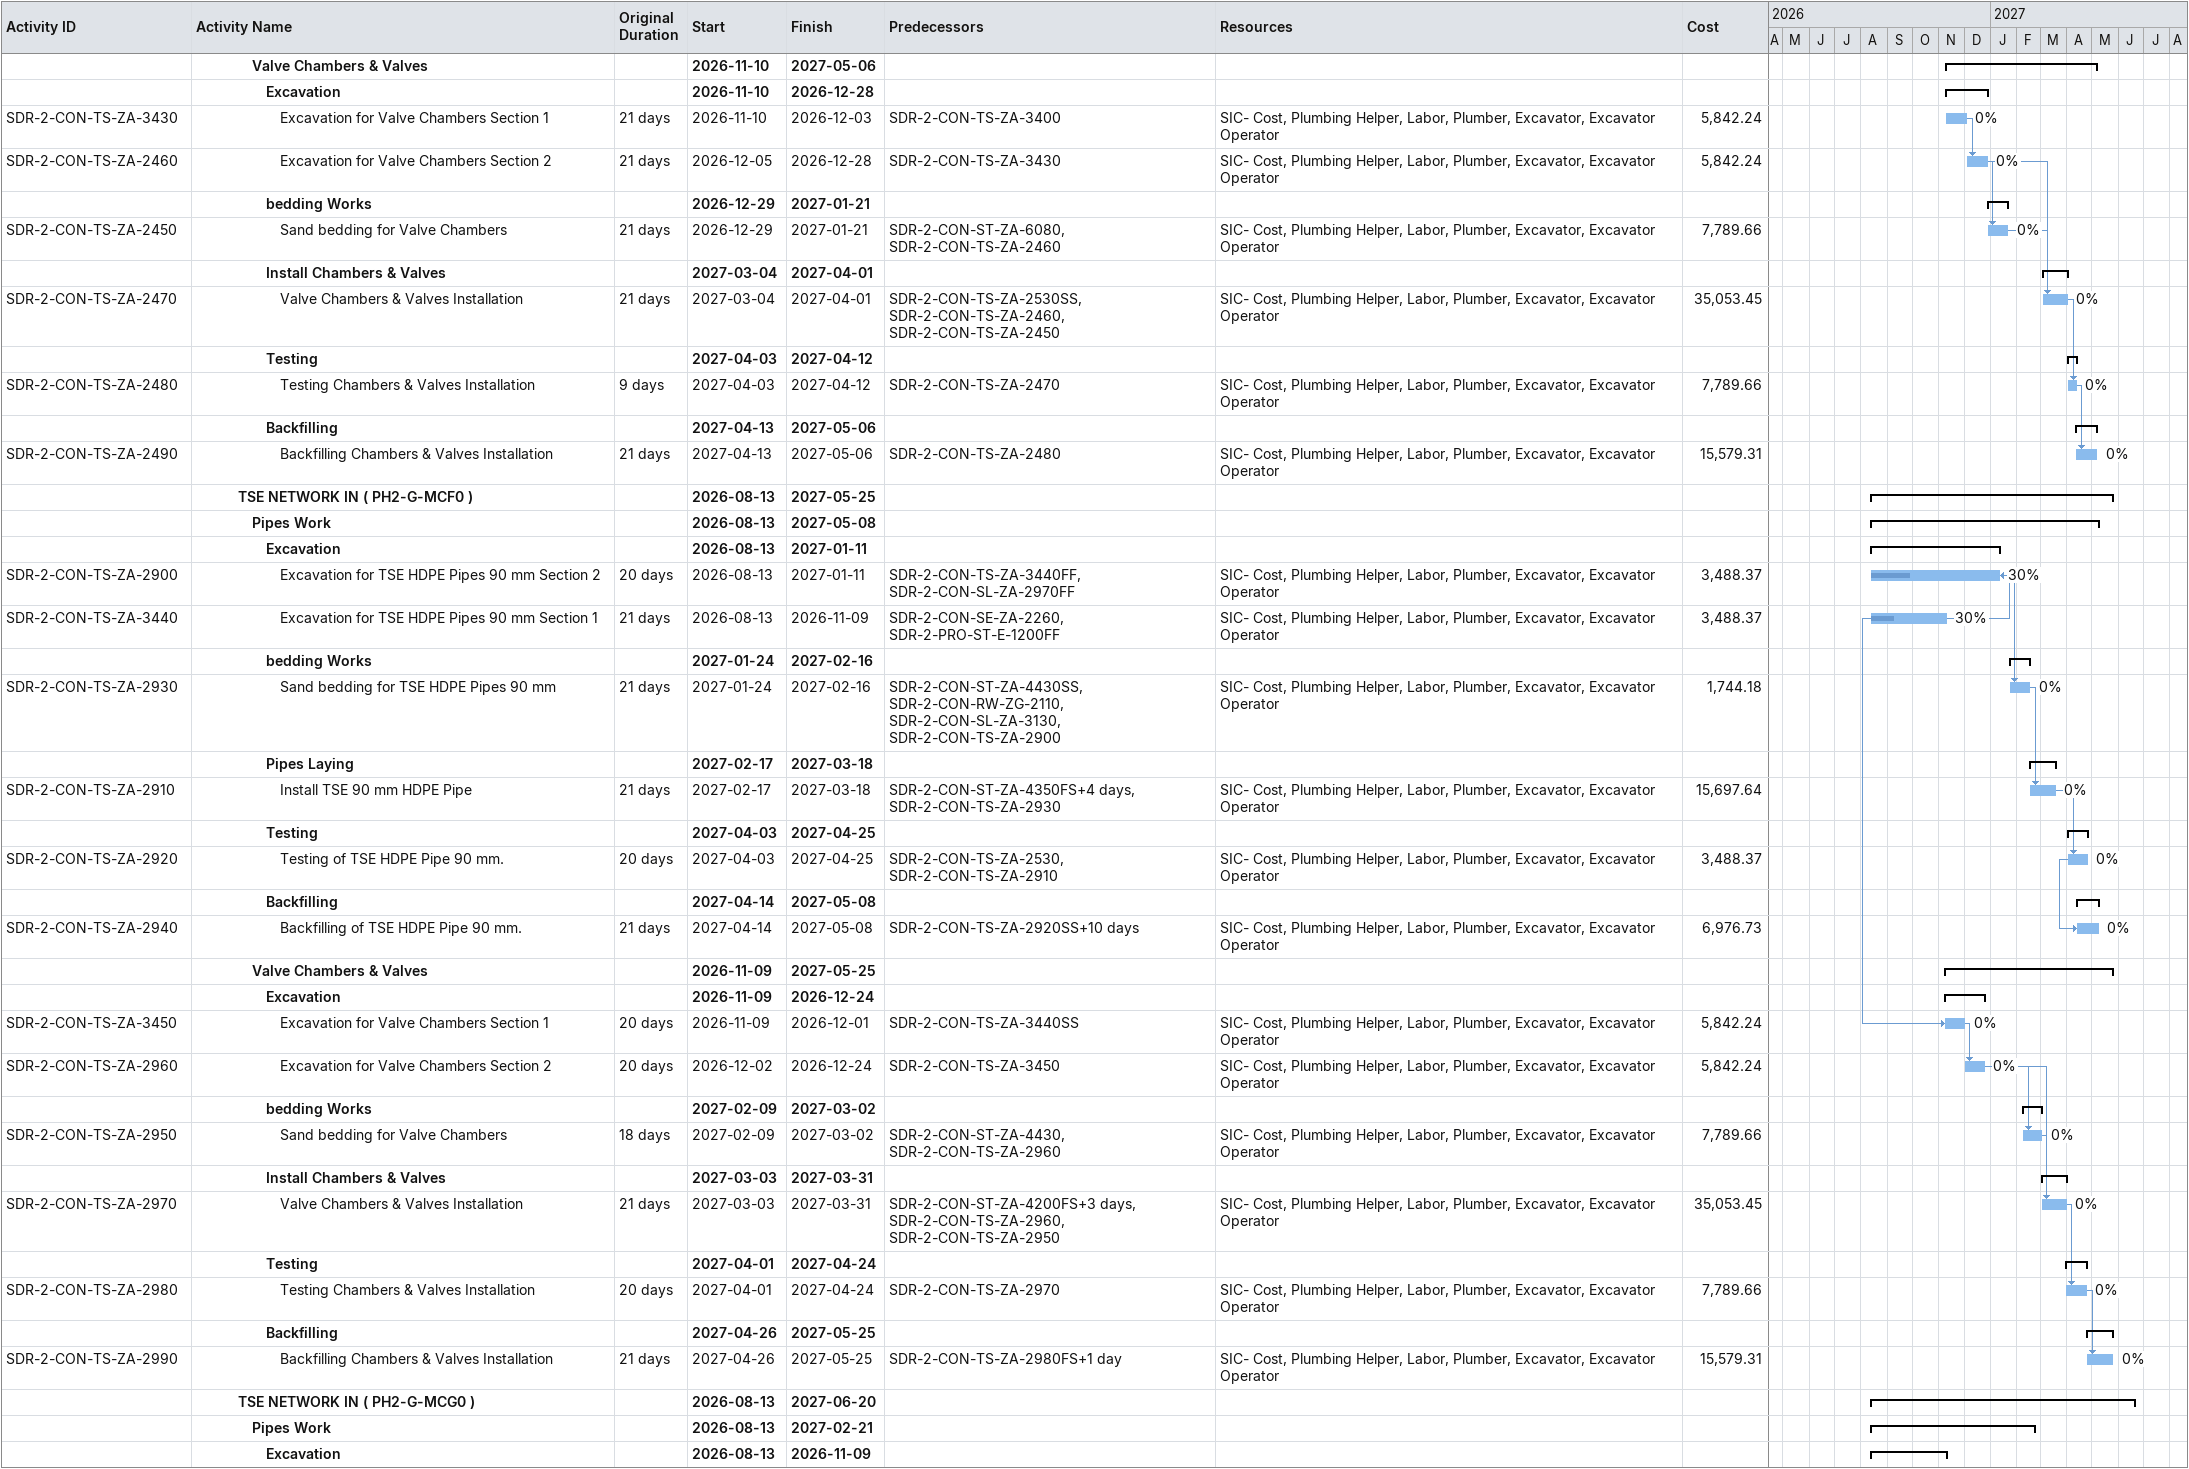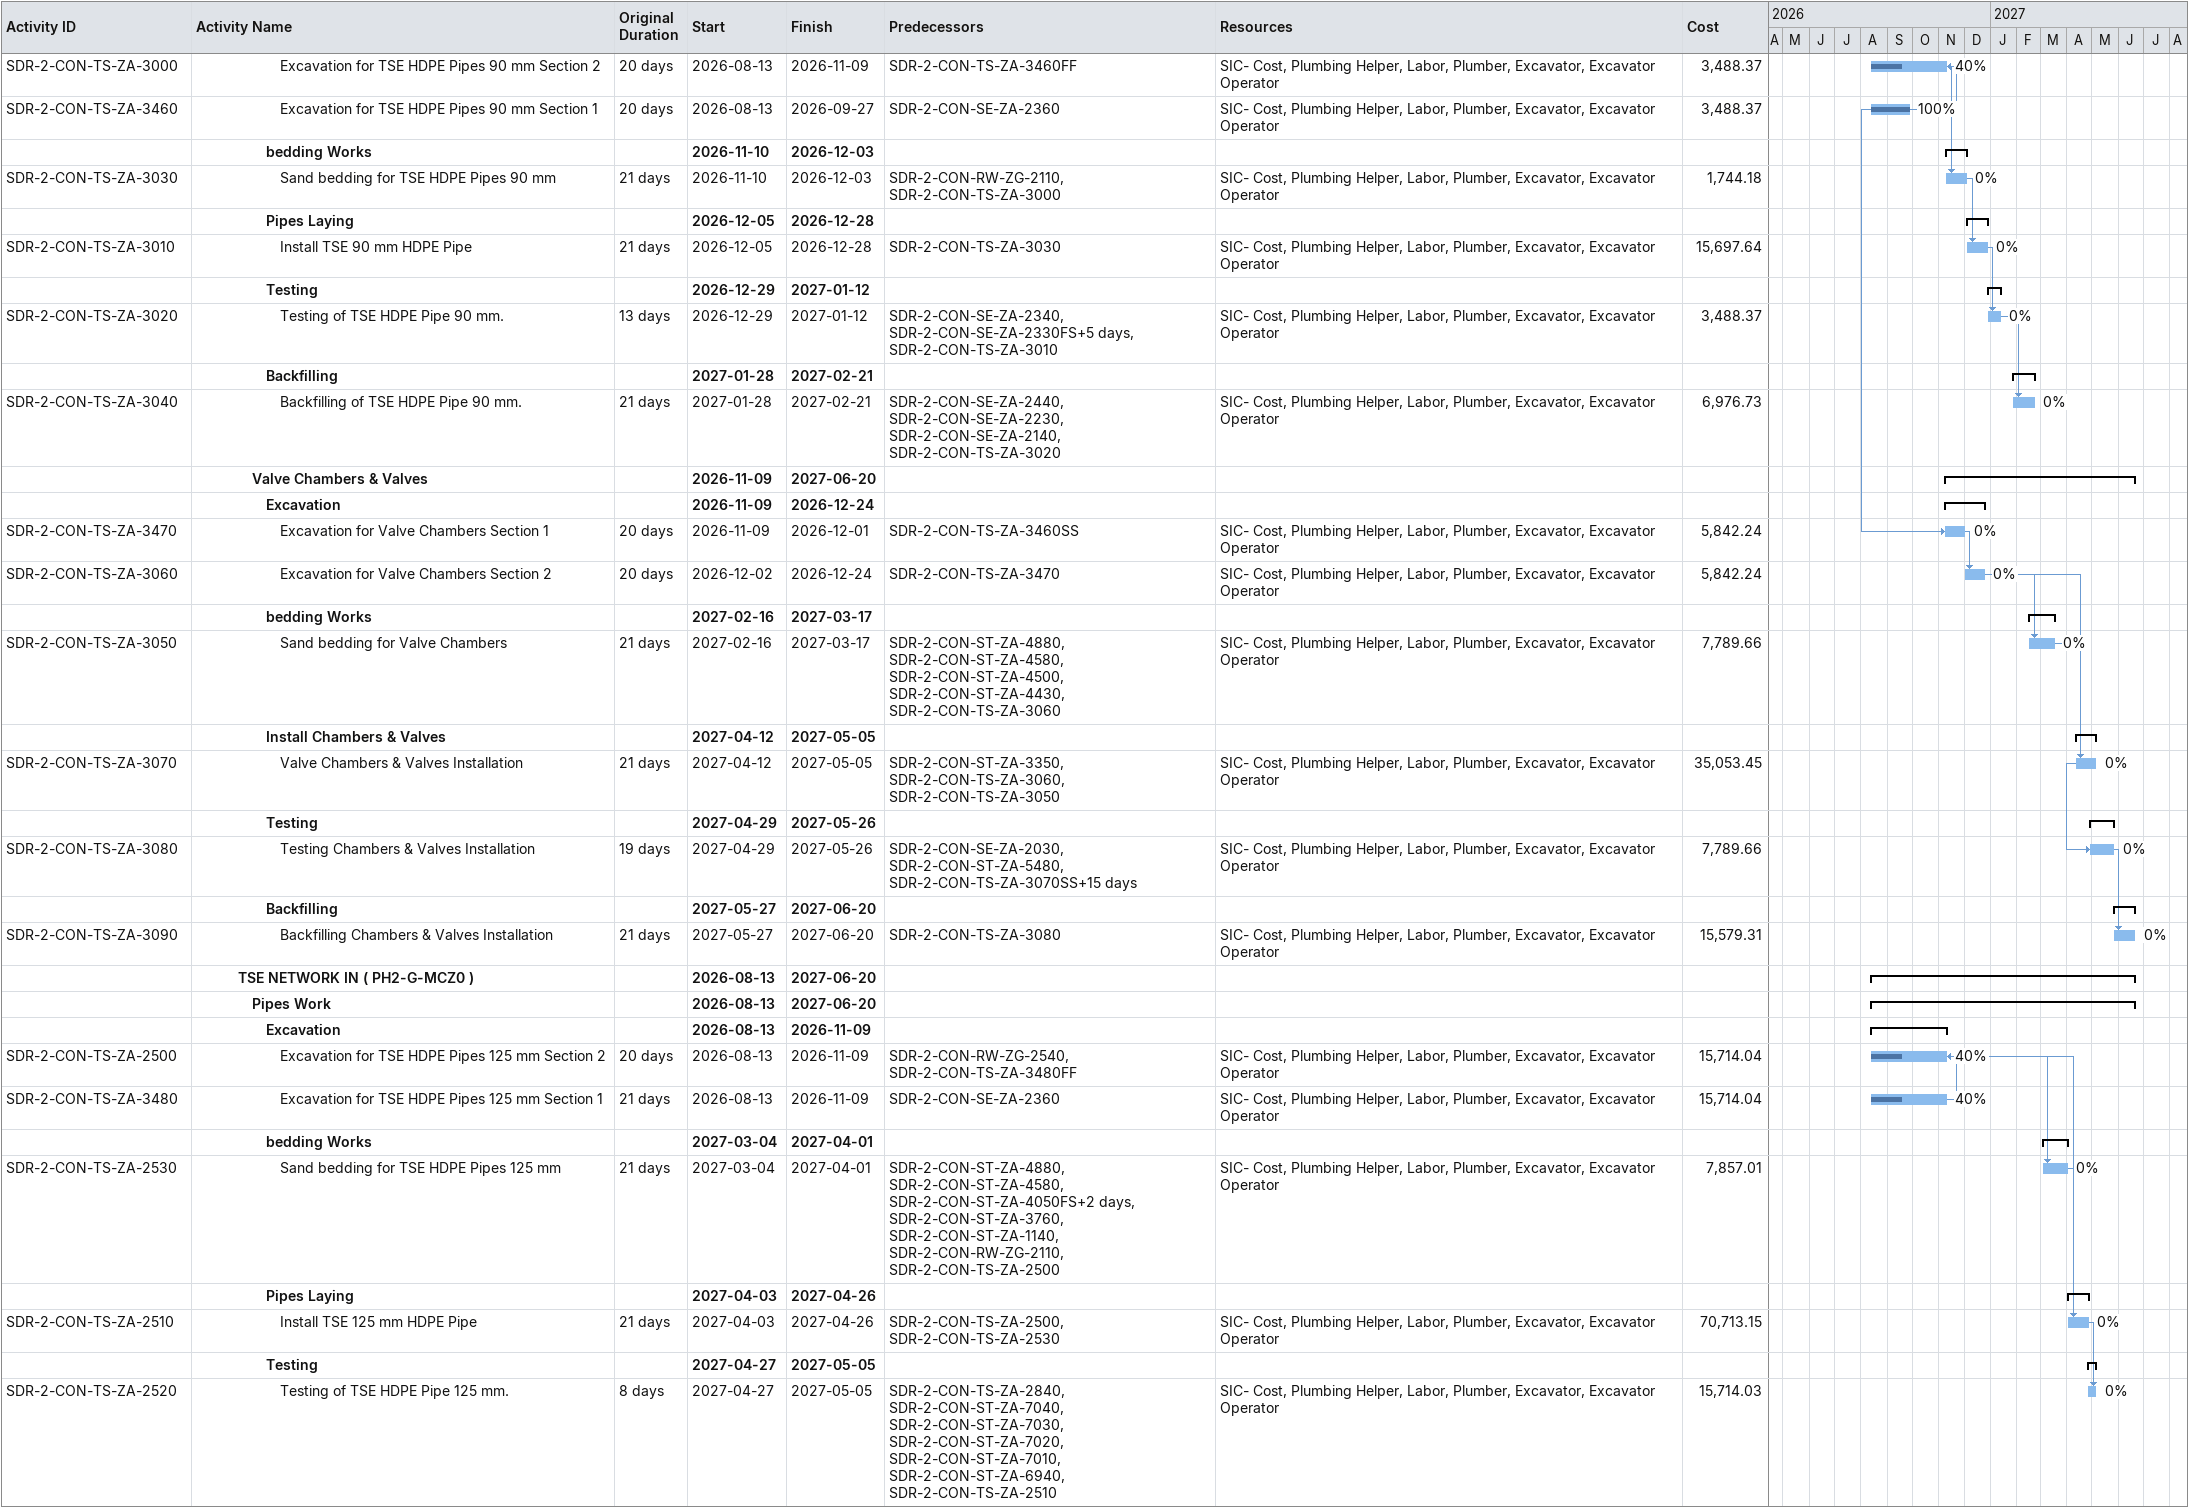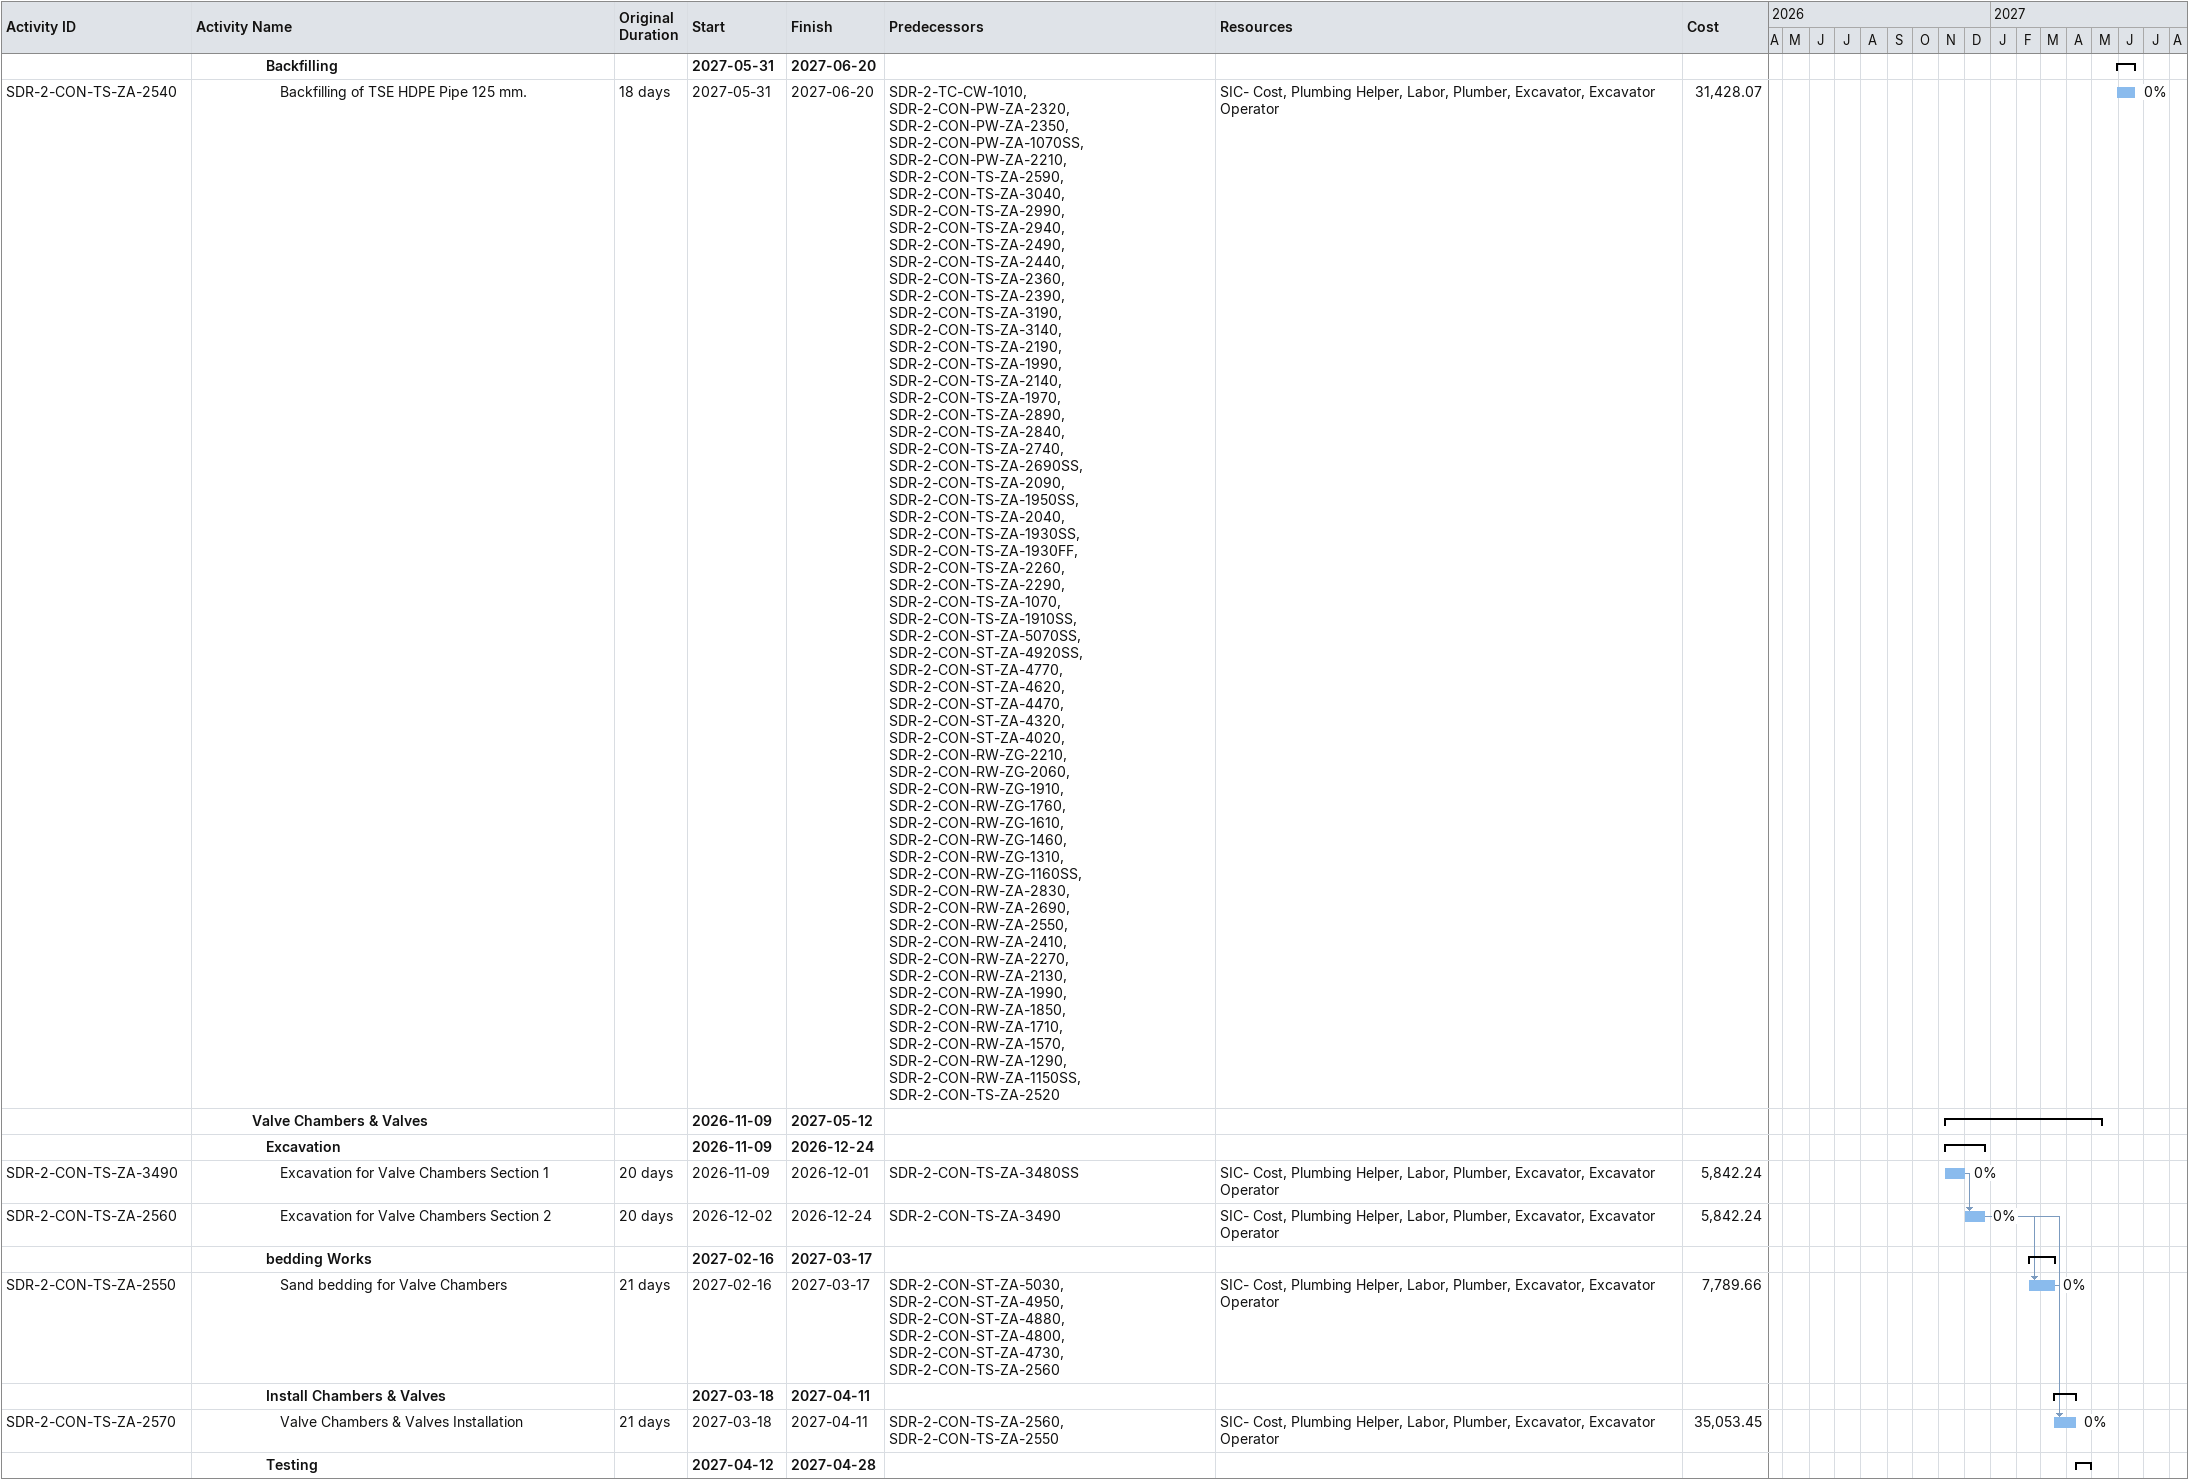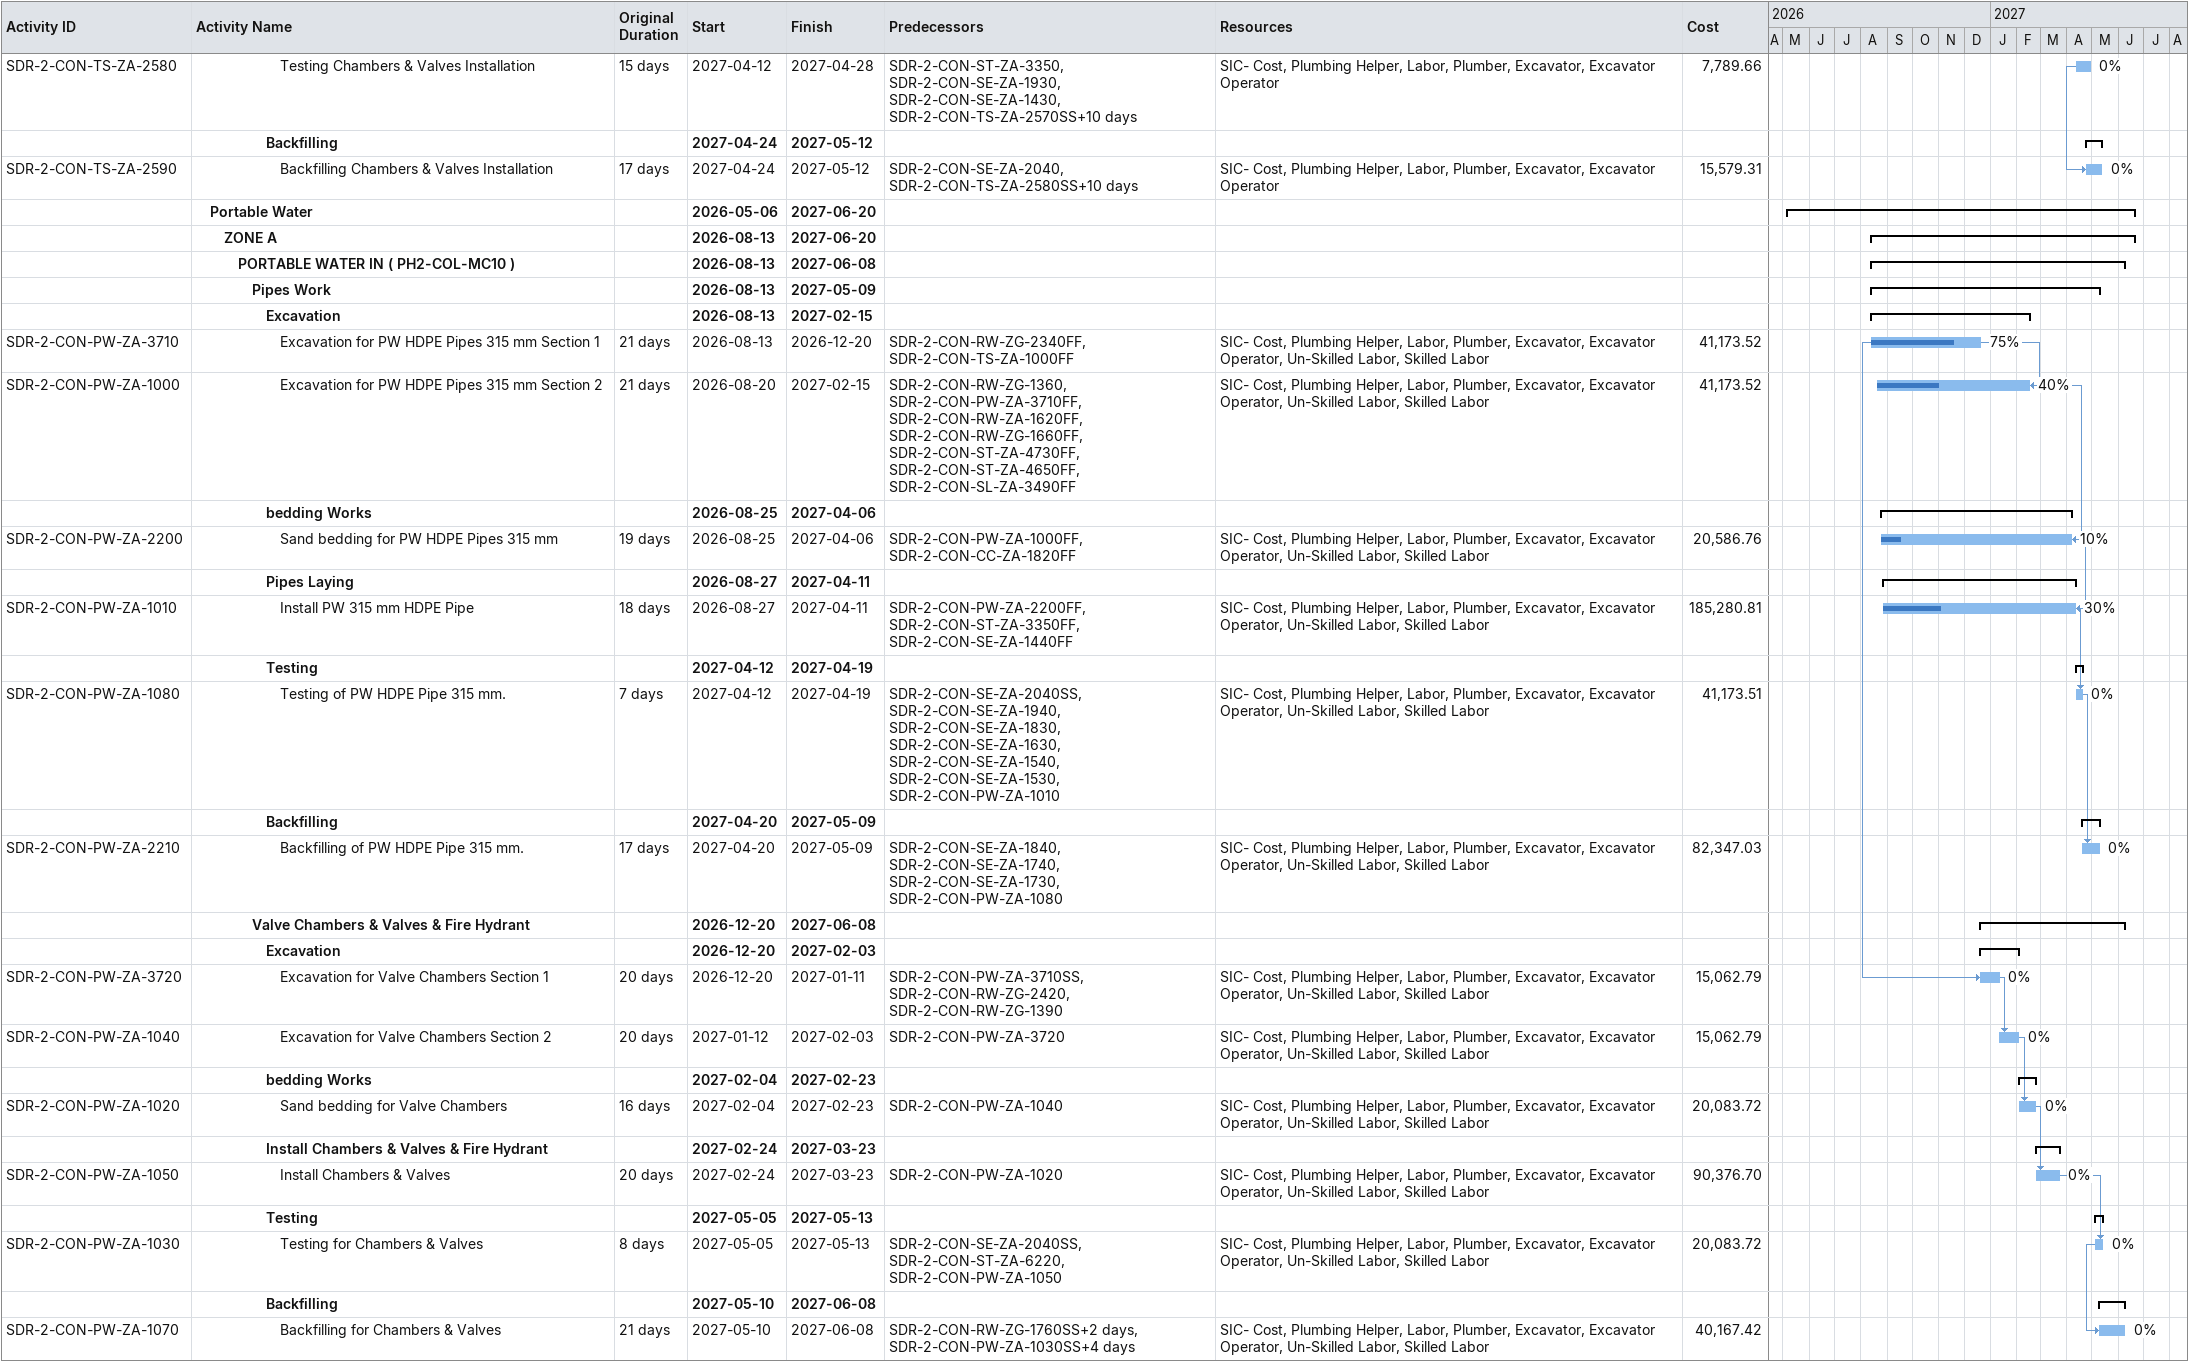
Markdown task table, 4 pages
| ID | Level | Task | Original duration | Start | Finish | Predecessors | Resources | % complete | Cost |
|---|---|---|---|---|---|---|---|---|---|
|  | 5 | **Valve Chambers & Valves** |  | 2026-11-10 | 2027-05-06 |  |  |  |  |
|  | 6 | **Excavation** |  | 2026-11-10 | 2026-12-28 |  |  |  |  |
| SDR-2-CON-TS-ZA-3430 | 7 | Excavation for Valve Chambers Section 1 | 21d | 2026-11-10 | 2026-12-03 | SDR-2-CON-TS-ZA-3400 | SIC- Cost, Plumbing Helper, Labor, Plumber, Excavator, Excavator Operator | 0 | 5842.24 |
| SDR-2-CON-TS-ZA-2460 | 7 | Excavation for Valve Chambers Section 2 | 21d | 2026-12-05 | 2026-12-28 | SDR-2-CON-TS-ZA-3430 | SIC- Cost, Plumbing Helper, Labor, Plumber, Excavator, Excavator Operator | 0 | 5842.24 |
|  | 6 | **bedding Works** |  | 2026-12-29 | 2027-01-21 |  |  |  |  |
| SDR-2-CON-TS-ZA-2450 | 7 | Sand bedding for Valve Chambers | 21d | 2026-12-29 | 2027-01-21 | SDR-2-CON-ST-ZA-6080, SDR-2-CON-TS-ZA-2460 | SIC- Cost, Plumbing Helper, Labor, Plumber, Excavator, Excavator Operator | 0 | 7789.66 |
|  | 6 | **Install Chambers & Valves** |  | 2027-03-04 | 2027-04-01 |  |  |  |  |
| SDR-2-CON-TS-ZA-2470 | 7 | Valve Chambers & Valves Installation | 21d | 2027-03-04 | 2027-04-01 | SDR-2-CON-TS-ZA-2530SS, SDR-2-CON-TS-ZA-2460, SDR-2-CON-TS-ZA-2450 | SIC- Cost, Plumbing Helper, Labor, Plumber, Excavator, Excavator Operator | 0 | 35053.45 |
|  | 6 | **Testing** |  | 2027-04-03 | 2027-04-12 |  |  |  |  |
| SDR-2-CON-TS-ZA-2480 | 7 | Testing Chambers & Valves Installation | 9d | 2027-04-03 | 2027-04-12 | SDR-2-CON-TS-ZA-2470 | SIC- Cost, Plumbing Helper, Labor, Plumber, Excavator, Excavator Operator | 0 | 7789.66 |
|  | 6 | **Backfilling** |  | 2027-04-13 | 2027-05-06 |  |  |  |  |
| SDR-2-CON-TS-ZA-2490 | 7 | Backfilling Chambers & Valves Installation | 21d | 2027-04-13 | 2027-05-06 | SDR-2-CON-TS-ZA-2480 | SIC- Cost, Plumbing Helper, Labor, Plumber, Excavator, Excavator Operator | 0 | 15579.31 |
|  | 4 | **TSE NETWORK IN ( PH2-G-MCF0 )** |  | 2026-08-13 | 2027-05-25 |  |  |  |  |
|  | 5 | **Pipes Work** |  | 2026-08-13 | 2027-05-08 |  |  |  |  |
|  | 6 | **Excavation** |  | 2026-08-13 | 2027-01-11 |  |  |  |  |
| SDR-2-CON-TS-ZA-2900 | 7 | Excavation for TSE HDPE Pipes 90 mm Section 2 | 20d | 2026-08-13 | 2027-01-11 | SDR-2-CON-TS-ZA-3440FF, SDR-2-CON-SL-ZA-2970FF | SIC- Cost, Plumbing Helper, Labor, Plumber, Excavator, Excavator Operator | 30 | 3488.37 |
| SDR-2-CON-TS-ZA-3440 | 7 | Excavation for TSE HDPE Pipes 90 mm Section 1 | 21d | 2026-08-13 | 2026-11-09 | SDR-2-CON-SE-ZA-2260, SDR-2-PRO-ST-E-1200FF | SIC- Cost, Plumbing Helper, Labor, Plumber, Excavator, Excavator Operator | 30 | 3488.37 |
|  | 6 | **bedding Works** |  | 2027-01-24 | 2027-02-16 |  |  |  |  |
| SDR-2-CON-TS-ZA-2930 | 7 | Sand bedding for TSE HDPE Pipes 90 mm | 21d | 2027-01-24 | 2027-02-16 | SDR-2-CON-ST-ZA-4430SS, SDR-2-CON-RW-ZG-2110, SDR-2-CON-SL-ZA-3130, SDR-2-CON-TS-ZA-2900 | SIC- Cost, Plumbing Helper, Labor, Plumber, Excavator, Excavator Operator | 0 | 1744.18 |
|  | 6 | **Pipes Laying** |  | 2027-02-17 | 2027-03-18 |  |  |  |  |
| SDR-2-CON-TS-ZA-2910 | 7 | Install TSE 90 mm HDPE Pipe | 21d | 2027-02-17 | 2027-03-18 | SDR-2-CON-ST-ZA-4350FS+4d, SDR-2-CON-TS-ZA-2930 | SIC- Cost, Plumbing Helper, Labor, Plumber, Excavator, Excavator Operator | 0 | 15697.64 |
|  | 6 | **Testing** |  | 2027-04-03 | 2027-04-25 |  |  |  |  |
| SDR-2-CON-TS-ZA-2920 | 7 | Testing of TSE HDPE Pipe 90 mm. | 20d | 2027-04-03 | 2027-04-25 | SDR-2-CON-TS-ZA-2530, SDR-2-CON-TS-ZA-2910 | SIC- Cost, Plumbing Helper, Labor, Plumber, Excavator, Excavator Operator | 0 | 3488.37 |
|  | 6 | **Backfilling** |  | 2027-04-14 | 2027-05-08 |  |  |  |  |
| SDR-2-CON-TS-ZA-2940 | 7 | Backfilling of TSE HDPE Pipe 90 mm. | 21d | 2027-04-14 | 2027-05-08 | SDR-2-CON-TS-ZA-2920SS+10d | SIC- Cost, Plumbing Helper, Labor, Plumber, Excavator, Excavator Operator | 0 | 6976.73 |
|  | 5 | **Valve Chambers & Valves** |  | 2026-11-09 | 2027-05-25 |  |  |  |  |
|  | 6 | **Excavation** |  | 2026-11-09 | 2026-12-24 |  |  |  |  |
| SDR-2-CON-TS-ZA-3450 | 7 | Excavation for Valve Chambers Section 1 | 20d | 2026-11-09 | 2026-12-01 | SDR-2-CON-TS-ZA-3440SS | SIC- Cost, Plumbing Helper, Labor, Plumber, Excavator, Excavator Operator | 0 | 5842.24 |
| SDR-2-CON-TS-ZA-2960 | 7 | Excavation for Valve Chambers Section 2 | 20d | 2026-12-02 | 2026-12-24 | SDR-2-CON-TS-ZA-3450 | SIC- Cost, Plumbing Helper, Labor, Plumber, Excavator, Excavator Operator | 0 | 5842.24 |
|  | 6 | **bedding Works** |  | 2027-02-09 | 2027-03-02 |  |  |  |  |
| SDR-2-CON-TS-ZA-2950 | 7 | Sand bedding for Valve Chambers | 18d | 2027-02-09 | 2027-03-02 | SDR-2-CON-ST-ZA-4430, SDR-2-CON-TS-ZA-2960 | SIC- Cost, Plumbing Helper, Labor, Plumber, Excavator, Excavator Operator | 0 | 7789.66 |
|  | 6 | **Install Chambers & Valves** |  | 2027-03-03 | 2027-03-31 |  |  |  |  |
| SDR-2-CON-TS-ZA-2970 | 7 | Valve Chambers & Valves Installation | 21d | 2027-03-03 | 2027-03-31 | SDR-2-CON-ST-ZA-4200FS+3d, SDR-2-CON-TS-ZA-2960, SDR-2-CON-TS-ZA-2950 | SIC- Cost, Plumbing Helper, Labor, Plumber, Excavator, Excavator Operator | 0 | 35053.45 |
|  | 6 | **Testing** |  | 2027-04-01 | 2027-04-24 |  |  |  |  |
| SDR-2-CON-TS-ZA-2980 | 7 | Testing Chambers & Valves Installation | 20d | 2027-04-01 | 2027-04-24 | SDR-2-CON-TS-ZA-2970 | SIC- Cost, Plumbing Helper, Labor, Plumber, Excavator, Excavator Operator | 0 | 7789.66 |
|  | 6 | **Backfilling** |  | 2027-04-26 | 2027-05-25 |  |  |  |  |
| SDR-2-CON-TS-ZA-2990 | 7 | Backfilling Chambers & Valves Installation | 21d | 2027-04-26 | 2027-05-25 | SDR-2-CON-TS-ZA-2980FS+1d | SIC- Cost, Plumbing Helper, Labor, Plumber, Excavator, Excavator Operator | 0 | 15579.31 |
|  | 4 | **TSE NETWORK IN ( PH2-G-MCG0 )** |  | 2026-08-13 | 2027-06-20 |  |  |  |  |
|  | 5 | **Pipes Work** |  | 2026-08-13 | 2027-02-21 |  |  |  |  |
|  | 6 | **Excavation** |  | 2026-08-13 | 2026-11-09 |  |  |  |  |
| SDR-2-CON-TS-ZA-3000 | 7 | Excavation for TSE HDPE Pipes 90 mm Section 2 | 20d | 2026-08-13 | 2026-11-09 | SDR-2-CON-TS-ZA-3460FF | SIC- Cost, Plumbing Helper, Labor, Plumber, Excavator, Excavator Operator | 40 | 3488.37 |
| SDR-2-CON-TS-ZA-3460 | 7 | Excavation for TSE HDPE Pipes 90 mm Section 1 | 20d | 2026-08-13 | 2026-09-27 | SDR-2-CON-SE-ZA-2360 | SIC- Cost, Plumbing Helper, Labor, Plumber, Excavator, Excavator Operator | 100 | 3488.37 |
|  | 6 | **bedding Works** |  | 2026-11-10 | 2026-12-03 |  |  |  |  |
| SDR-2-CON-TS-ZA-3030 | 7 | Sand bedding for TSE HDPE Pipes 90 mm | 21d | 2026-11-10 | 2026-12-03 | SDR-2-CON-RW-ZG-2110, SDR-2-CON-TS-ZA-3000 | SIC- Cost, Plumbing Helper, Labor, Plumber, Excavator, Excavator Operator | 0 | 1744.18 |
|  | 6 | **Pipes Laying** |  | 2026-12-05 | 2026-12-28 |  |  |  |  |
| SDR-2-CON-TS-ZA-3010 | 7 | Install TSE 90 mm HDPE Pipe | 21d | 2026-12-05 | 2026-12-28 | SDR-2-CON-TS-ZA-3030 | SIC- Cost, Plumbing Helper, Labor, Plumber, Excavator, Excavator Operator | 0 | 15697.64 |
|  | 6 | **Testing** |  | 2026-12-29 | 2027-01-12 |  |  |  |  |
| SDR-2-CON-TS-ZA-3020 | 7 | Testing of TSE HDPE Pipe 90 mm. | 13d | 2026-12-29 | 2027-01-12 | SDR-2-CON-SE-ZA-2340, SDR-2-CON-SE-ZA-2330FS+5d, SDR-2-CON-TS-ZA-3010 | SIC- Cost, Plumbing Helper, Labor, Plumber, Excavator, Excavator Operator | 0 | 3488.37 |
|  | 6 | **Backfilling** |  | 2027-01-28 | 2027-02-21 |  |  |  |  |
| SDR-2-CON-TS-ZA-3040 | 7 | Backfilling of TSE HDPE Pipe 90 mm. | 21d | 2027-01-28 | 2027-02-21 | SDR-2-CON-SE-ZA-2440, SDR-2-CON-SE-ZA-2230, SDR-2-CON-SE-ZA-2140, SDR-2-CON-TS-ZA-3020 | SIC- Cost, Plumbing Helper, Labor, Plumber, Excavator, Excavator Operator | 0 | 6976.73 |
|  | 5 | **Valve Chambers & Valves** |  | 2026-11-09 | 2027-06-20 |  |  |  |  |
|  | 6 | **Excavation** |  | 2026-11-09 | 2026-12-24 |  |  |  |  |
| SDR-2-CON-TS-ZA-3470 | 7 | Excavation for Valve Chambers Section 1 | 20d | 2026-11-09 | 2026-12-01 | SDR-2-CON-TS-ZA-3460SS | SIC- Cost, Plumbing Helper, Labor, Plumber, Excavator, Excavator Operator | 0 | 5842.24 |
| SDR-2-CON-TS-ZA-3060 | 7 | Excavation for Valve Chambers Section 2 | 20d | 2026-12-02 | 2026-12-24 | SDR-2-CON-TS-ZA-3470 | SIC- Cost, Plumbing Helper, Labor, Plumber, Excavator, Excavator Operator | 0 | 5842.24 |
|  | 6 | **bedding Works** |  | 2027-02-16 | 2027-03-17 |  |  |  |  |
| SDR-2-CON-TS-ZA-3050 | 7 | Sand bedding for Valve Chambers | 21d | 2027-02-16 | 2027-03-17 | SDR-2-CON-ST-ZA-4880, SDR-2-CON-ST-ZA-4580, SDR-2-CON-ST-ZA-4500, SDR-2-CON-ST-ZA-4430, SDR-2-CON-TS-ZA-3060 | SIC- Cost, Plumbing Helper, Labor, Plumber, Excavator, Excavator Operator | 0 | 7789.66 |
|  | 6 | **Install Chambers & Valves** |  | 2027-04-12 | 2027-05-05 |  |  |  |  |
| SDR-2-CON-TS-ZA-3070 | 7 | Valve Chambers & Valves Installation | 21d | 2027-04-12 | 2027-05-05 | SDR-2-CON-ST-ZA-3350, SDR-2-CON-TS-ZA-3060, SDR-2-CON-TS-ZA-3050 | SIC- Cost, Plumbing Helper, Labor, Plumber, Excavator, Excavator Operator | 0 | 35053.45 |
|  | 6 | **Testing** |  | 2027-04-29 | 2027-05-26 |  |  |  |  |
| SDR-2-CON-TS-ZA-3080 | 7 | Testing Chambers & Valves Installation | 19d | 2027-04-29 | 2027-05-26 | SDR-2-CON-SE-ZA-2030, SDR-2-CON-ST-ZA-5480, SDR-2-CON-TS-ZA-3070SS+15d | SIC- Cost, Plumbing Helper, Labor, Plumber, Excavator, Excavator Operator | 0 | 7789.66 |
|  | 6 | **Backfilling** |  | 2027-05-27 | 2027-06-20 |  |  |  |  |
| SDR-2-CON-TS-ZA-3090 | 7 | Backfilling Chambers & Valves Installation | 21d | 2027-05-27 | 2027-06-20 | SDR-2-CON-TS-ZA-3080 | SIC- Cost, Plumbing Helper, Labor, Plumber, Excavator, Excavator Operator | 0 | 15579.31 |
|  | 4 | **TSE NETWORK IN ( PH2-G-MCZ0 )** |  | 2026-08-13 | 2027-06-20 |  |  |  |  |
|  | 5 | **Pipes Work** |  | 2026-08-13 | 2027-06-20 |  |  |  |  |
|  | 6 | **Excavation** |  | 2026-08-13 | 2026-11-09 |  |  |  |  |
| SDR-2-CON-TS-ZA-2500 | 7 | Excavation for TSE HDPE Pipes 125 mm Section 2 | 20d | 2026-08-13 | 2026-11-09 | SDR-2-CON-RW-ZG-2540, SDR-2-CON-TS-ZA-3480FF | SIC- Cost, Plumbing Helper, Labor, Plumber, Excavator, Excavator Operator | 40 | 15714.04 |
| SDR-2-CON-TS-ZA-3480 | 7 | Excavation for TSE HDPE Pipes 125 mm Section 1 | 21d | 2026-08-13 | 2026-11-09 | SDR-2-CON-SE-ZA-2360 | SIC- Cost, Plumbing Helper, Labor, Plumber, Excavator, Excavator Operator | 40 | 15714.04 |
|  | 6 | **bedding Works** |  | 2027-03-04 | 2027-04-01 |  |  |  |  |
| SDR-2-CON-TS-ZA-2530 | 7 | Sand bedding for TSE HDPE Pipes 125 mm | 21d | 2027-03-04 | 2027-04-01 | SDR-2-CON-ST-ZA-4880, SDR-2-CON-ST-ZA-4580, SDR-2-CON-ST-ZA-4050FS+2d, SDR-2-CON-ST-ZA-3760, SDR-2-CON-ST-ZA-1140, SDR-2-CON-RW-ZG-2110, SDR-2-CON-TS-ZA-2500 | SIC- Cost, Plumbing Helper, Labor, Plumber, Excavator, Excavator Operator | 0 | 7857.01 |
|  | 6 | **Pipes Laying** |  | 2027-04-03 | 2027-04-26 |  |  |  |  |
| SDR-2-CON-TS-ZA-2510 | 7 | Install TSE 125 mm HDPE Pipe | 21d | 2027-04-03 | 2027-04-26 | SDR-2-CON-TS-ZA-2500, SDR-2-CON-TS-ZA-2530 | SIC- Cost, Plumbing Helper, Labor, Plumber, Excavator, Excavator Operator | 0 | 70713.15 |
|  | 6 | **Testing** |  | 2027-04-27 | 2027-05-05 |  |  |  |  |
| SDR-2-CON-TS-ZA-2520 | 7 | Testing of TSE HDPE Pipe 125 mm. | 8d | 2027-04-27 | 2027-05-05 | SDR-2-CON-TS-ZA-2840, SDR-2-CON-ST-ZA-7040, SDR-2-CON-ST-ZA-7030, SDR-2-CON-ST-ZA-7020, SDR-2-CON-ST-ZA-7010, SDR-2-CON-ST-ZA-6940, SDR-2-CON-TS-ZA-2510 | SIC- Cost, Plumbing Helper, Labor, Plumber, Excavator, Excavator Operator | 0 | 15714.03 |
|  | 6 | **Backfilling** |  | 2027-05-31 | 2027-06-20 |  |  |  |  |
| SDR-2-CON-TS-ZA-2540 | 7 | Backfilling of TSE HDPE Pipe 125 mm. | 18d | 2027-05-31 | 2027-06-20 | SDR-2-TC-CW-1010, SDR-2-CON-PW-ZA-2320, SDR-2-CON-PW-ZA-2350, SDR-2-CON-PW-ZA-1070SS, SDR-2-CON-PW-ZA-2210, SDR-2-CON-TS-ZA-2590, SDR-2-CON-TS-ZA-3040, SDR-2-CON-TS-ZA-2990, SDR-2-CON-TS-ZA-2940, SDR-2-CON-TS-ZA-2490, SDR-2-CON-TS-ZA-2440, SDR-2-CON-TS-ZA-2360, SDR-2-CON-TS-ZA-2390, SDR-2-CON-TS-ZA-3190, SDR-2-CON-TS-ZA-3140, SDR-2-CON-TS-ZA-2190, SDR-2-CON-TS-ZA-1990, SDR-2-CON-TS-ZA-2140, SDR-2-CON-TS-ZA-1970, SDR-2-CON-TS-ZA-2890, SDR-2-CON-TS-ZA-2840, SDR-2-CON-TS-ZA-2740, SDR-2-CON-TS-ZA-2690SS, SDR-2-CON-TS-ZA-2090, SDR-2-CON-TS-ZA-1950SS, SDR-2-CON-TS-ZA-2040, SDR-2-CON-TS-ZA-1930SS, SDR-2-CON-TS-ZA-1930FF, SDR-2-CON-TS-ZA-2260, SDR-2-CON-TS-ZA-2290, SDR-2-CON-TS-ZA-1070, SDR-2-CON-TS-ZA-1910SS, SDR-2-CON-ST-ZA-5070SS, SDR-2-CON-ST-ZA-4920SS, SDR-2-CON-ST-ZA-4770, SDR-2-CON-ST-ZA-4620, SDR-2-CON-ST-ZA-4470, SDR-2-CON-ST-ZA-4320, SDR-2-CON-ST-ZA-4020, SDR-2-CON-RW-ZG-2210, SDR-2-CON-RW-ZG-2060, SDR-2-CON-RW-ZG-1910, SDR-2-CON-RW-ZG-1760, SDR-2-CON-RW-ZG-1610, SDR-2-CON-RW-ZG-1460, SDR-2-CON-RW-ZG-1310, SDR-2-CON-RW-ZG-1160SS, SDR-2-CON-RW-ZA-2830, SDR-2-CON-RW-ZA-2690, SDR-2-CON-RW-ZA-2550, SDR-2-CON-RW-ZA-2410, SDR-2-CON-RW-ZA-2270, SDR-2-CON-RW-ZA-2130, SDR-2-CON-RW-ZA-1990, SDR-2-CON-RW-ZA-1850, SDR-2-CON-RW-ZA-1710, SDR-2-CON-RW-ZA-1570, SDR-2-CON-RW-ZA-1290, SDR-2-CON-RW-ZA-1150SS, SDR-2-CON-TS-ZA-2520 | SIC- Cost, Plumbing Helper, Labor, Plumber, Excavator, Excavator Operator | 0 | 31428.07 |
|  | 5 | **Valve Chambers & Valves** |  | 2026-11-09 | 2027-05-12 |  |  |  |  |
|  | 6 | **Excavation** |  | 2026-11-09 | 2026-12-24 |  |  |  |  |
| SDR-2-CON-TS-ZA-3490 | 7 | Excavation for Valve Chambers Section 1 | 20d | 2026-11-09 | 2026-12-01 | SDR-2-CON-TS-ZA-3480SS | SIC- Cost, Plumbing Helper, Labor, Plumber, Excavator, Excavator Operator | 0 | 5842.24 |
| SDR-2-CON-TS-ZA-2560 | 7 | Excavation for Valve Chambers Section 2 | 20d | 2026-12-02 | 2026-12-24 | SDR-2-CON-TS-ZA-3490 | SIC- Cost, Plumbing Helper, Labor, Plumber, Excavator, Excavator Operator | 0 | 5842.24 |
|  | 6 | **bedding Works** |  | 2027-02-16 | 2027-03-17 |  |  |  |  |
| SDR-2-CON-TS-ZA-2550 | 7 | Sand bedding for Valve Chambers | 21d | 2027-02-16 | 2027-03-17 | SDR-2-CON-ST-ZA-5030, SDR-2-CON-ST-ZA-4950, SDR-2-CON-ST-ZA-4880, SDR-2-CON-ST-ZA-4800, SDR-2-CON-ST-ZA-4730, SDR-2-CON-TS-ZA-2560 | SIC- Cost, Plumbing Helper, Labor, Plumber, Excavator, Excavator Operator | 0 | 7789.66 |
|  | 6 | **Install Chambers & Valves** |  | 2027-03-18 | 2027-04-11 |  |  |  |  |
| SDR-2-CON-TS-ZA-2570 | 7 | Valve Chambers & Valves Installation | 21d | 2027-03-18 | 2027-04-11 | SDR-2-CON-TS-ZA-2560, SDR-2-CON-TS-ZA-2550 | SIC- Cost, Plumbing Helper, Labor, Plumber, Excavator, Excavator Operator | 0 | 35053.45 |
|  | 6 | **Testing** |  | 2027-04-12 | 2027-04-28 |  |  |  |  |
| SDR-2-CON-TS-ZA-2580 | 7 | Testing Chambers & Valves Installation | 15d | 2027-04-12 | 2027-04-28 | SDR-2-CON-ST-ZA-3350, SDR-2-CON-SE-ZA-1930, SDR-2-CON-SE-ZA-1430, SDR-2-CON-TS-ZA-2570SS+10d | SIC- Cost, Plumbing Helper, Labor, Plumber, Excavator, Excavator Operator | 0 | 7789.66 |
|  | 6 | **Backfilling** |  | 2027-04-24 | 2027-05-12 |  |  |  |  |
| SDR-2-CON-TS-ZA-2590 | 7 | Backfilling Chambers & Valves Installation | 17d | 2027-04-24 | 2027-05-12 | SDR-2-CON-SE-ZA-2040, SDR-2-CON-TS-ZA-2580SS+10d | SIC- Cost, Plumbing Helper, Labor, Plumber, Excavator, Excavator Operator | 0 | 15579.31 |
|  | 2 | **Portable Water** |  | 2026-05-06 | 2027-06-20 |  |  |  |  |
|  | 3 | **ZONE A** |  | 2026-08-13 | 2027-06-20 |  |  |  |  |
|  | 4 | **PORTABLE WATER IN ( PH2-COL-MC10 )** |  | 2026-08-13 | 2027-06-08 |  |  |  |  |
|  | 5 | **Pipes Work** |  | 2026-08-13 | 2027-05-09 |  |  |  |  |
|  | 6 | **Excavation** |  | 2026-08-13 | 2027-02-15 |  |  |  |  |
| SDR-2-CON-PW-ZA-3710 | 7 | Excavation for PW HDPE Pipes 315 mm Section 1 | 21d | 2026-08-13 | 2026-12-20 | SDR-2-CON-RW-ZG-2340FF, SDR-2-CON-TS-ZA-1000FF | SIC- Cost, Plumbing Helper, Labor, Plumber, Excavator, Excavator Operator, Un-Skilled Labor, Skilled Labor | 75 | 41173.52 |
| SDR-2-CON-PW-ZA-1000 | 7 | Excavation for PW HDPE Pipes 315 mm Section 2 | 21d | 2026-08-20 | 2027-02-15 | SDR-2-CON-RW-ZG-1360, SDR-2-CON-PW-ZA-3710FF, SDR-2-CON-RW-ZA-1620FF, SDR-2-CON-RW-ZG-1660FF, SDR-2-CON-ST-ZA-4730FF, SDR-2-CON-ST-ZA-4650FF, SDR-2-CON-SL-ZA-3490FF | SIC- Cost, Plumbing Helper, Labor, Plumber, Excavator, Excavator Operator, Un-Skilled Labor, Skilled Labor | 40 | 41173.52 |
|  | 6 | **bedding Works** |  | 2026-08-25 | 2027-04-06 |  |  |  |  |
| SDR-2-CON-PW-ZA-2200 | 7 | Sand bedding for PW HDPE Pipes 315 mm | 19d | 2026-08-25 | 2027-04-06 | SDR-2-CON-PW-ZA-1000FF, SDR-2-CON-CC-ZA-1820FF | SIC- Cost, Plumbing Helper, Labor, Plumber, Excavator, Excavator Operator, Un-Skilled Labor, Skilled Labor | 10 | 20586.76 |
|  | 6 | **Pipes Laying** |  | 2026-08-27 | 2027-04-11 |  |  |  |  |
| SDR-2-CON-PW-ZA-1010 | 7 | Install PW 315 mm HDPE Pipe | 18d | 2026-08-27 | 2027-04-11 | SDR-2-CON-PW-ZA-2200FF, SDR-2-CON-ST-ZA-3350FF, SDR-2-CON-SE-ZA-1440FF | SIC- Cost, Plumbing Helper, Labor, Plumber, Excavator, Excavator Operator, Un-Skilled Labor, Skilled Labor | 30 | 185280.81 |
|  | 6 | **Testing** |  | 2027-04-12 | 2027-04-19 |  |  |  |  |
| SDR-2-CON-PW-ZA-1080 | 7 | Testing of PW HDPE Pipe 315 mm. | 7d | 2027-04-12 | 2027-04-19 | SDR-2-CON-SE-ZA-2040SS, SDR-2-CON-SE-ZA-1940, SDR-2-CON-SE-ZA-1830, SDR-2-CON-SE-ZA-1630, SDR-2-CON-SE-ZA-1540, SDR-2-CON-SE-ZA-1530, SDR-2-CON-PW-ZA-1010 | SIC- Cost, Plumbing Helper, Labor, Plumber, Excavator, Excavator Operator, Un-Skilled Labor, Skilled Labor | 0 | 41173.51 |
|  | 6 | **Backfilling** |  | 2027-04-20 | 2027-05-09 |  |  |  |  |
| SDR-2-CON-PW-ZA-2210 | 7 | Backfilling of PW HDPE Pipe 315 mm. | 17d | 2027-04-20 | 2027-05-09 | SDR-2-CON-SE-ZA-1840, SDR-2-CON-SE-ZA-1740, SDR-2-CON-SE-ZA-1730, SDR-2-CON-PW-ZA-1080 | SIC- Cost, Plumbing Helper, Labor, Plumber, Excavator, Excavator Operator, Un-Skilled Labor, Skilled Labor | 0 | 82347.03 |
|  | 5 | **Valve Chambers & Valves & Fire Hydrant** |  | 2026-12-20 | 2027-06-08 |  |  |  |  |
|  | 6 | **Excavation** |  | 2026-12-20 | 2027-02-03 |  |  |  |  |
| SDR-2-CON-PW-ZA-3720 | 7 | Excavation for Valve Chambers Section 1 | 20d | 2026-12-20 | 2027-01-11 | SDR-2-CON-PW-ZA-3710SS, SDR-2-CON-RW-ZG-2420, SDR-2-CON-RW-ZG-1390 | SIC- Cost, Plumbing Helper, Labor, Plumber, Excavator, Excavator Operator, Un-Skilled Labor, Skilled Labor | 0 | 15062.79 |
| SDR-2-CON-PW-ZA-1040 | 7 | Excavation for Valve Chambers Section 2 | 20d | 2027-01-12 | 2027-02-03 | SDR-2-CON-PW-ZA-3720 | SIC- Cost, Plumbing Helper, Labor, Plumber, Excavator, Excavator Operator, Un-Skilled Labor, Skilled Labor | 0 | 15062.79 |
|  | 6 | **bedding Works** |  | 2027-02-04 | 2027-02-23 |  |  |  |  |
| SDR-2-CON-PW-ZA-1020 | 7 | Sand bedding for Valve Chambers | 16d | 2027-02-04 | 2027-02-23 | SDR-2-CON-PW-ZA-1040 | SIC- Cost, Plumbing Helper, Labor, Plumber, Excavator, Excavator Operator, Un-Skilled Labor, Skilled Labor | 0 | 20083.72 |
|  | 6 | **Install Chambers & Valves & Fire Hydrant** |  | 2027-02-24 | 2027-03-23 |  |  |  |  |
| SDR-2-CON-PW-ZA-1050 | 7 | Install Chambers & Valves | 20d | 2027-02-24 | 2027-03-23 | SDR-2-CON-PW-ZA-1020 | SIC- Cost, Plumbing Helper, Labor, Plumber, Excavator, Excavator Operator, Un-Skilled Labor, Skilled Labor | 0 | 90376.70 |
|  | 6 | **Testing** |  | 2027-05-05 | 2027-05-13 |  |  |  |  |
| SDR-2-CON-PW-ZA-1030 | 7 | Testing for Chambers & Valves | 8d | 2027-05-05 | 2027-05-13 | SDR-2-CON-SE-ZA-2040SS, SDR-2-CON-ST-ZA-6220, SDR-2-CON-PW-ZA-1050 | SIC- Cost, Plumbing Helper, Labor, Plumber, Excavator, Excavator Operator, Un-Skilled Labor, Skilled Labor | 0 | 20083.72 |
|  | 6 | **Backfilling** |  | 2027-05-10 | 2027-06-08 |  |  |  |  |
| SDR-2-CON-PW-ZA-1070 | 7 | Backfilling for Chambers & Valves | 21d | 2027-05-10 | 2027-06-08 | SDR-2-CON-RW-ZG-1760SS+2d, SDR-2-CON-PW-ZA-1030SS+4d | SIC- Cost, Plumbing Helper, Labor, Plumber, Excavator, Excavator Operator, Un-Skilled Labor, Skilled Labor | 0 | 40167.42 |
